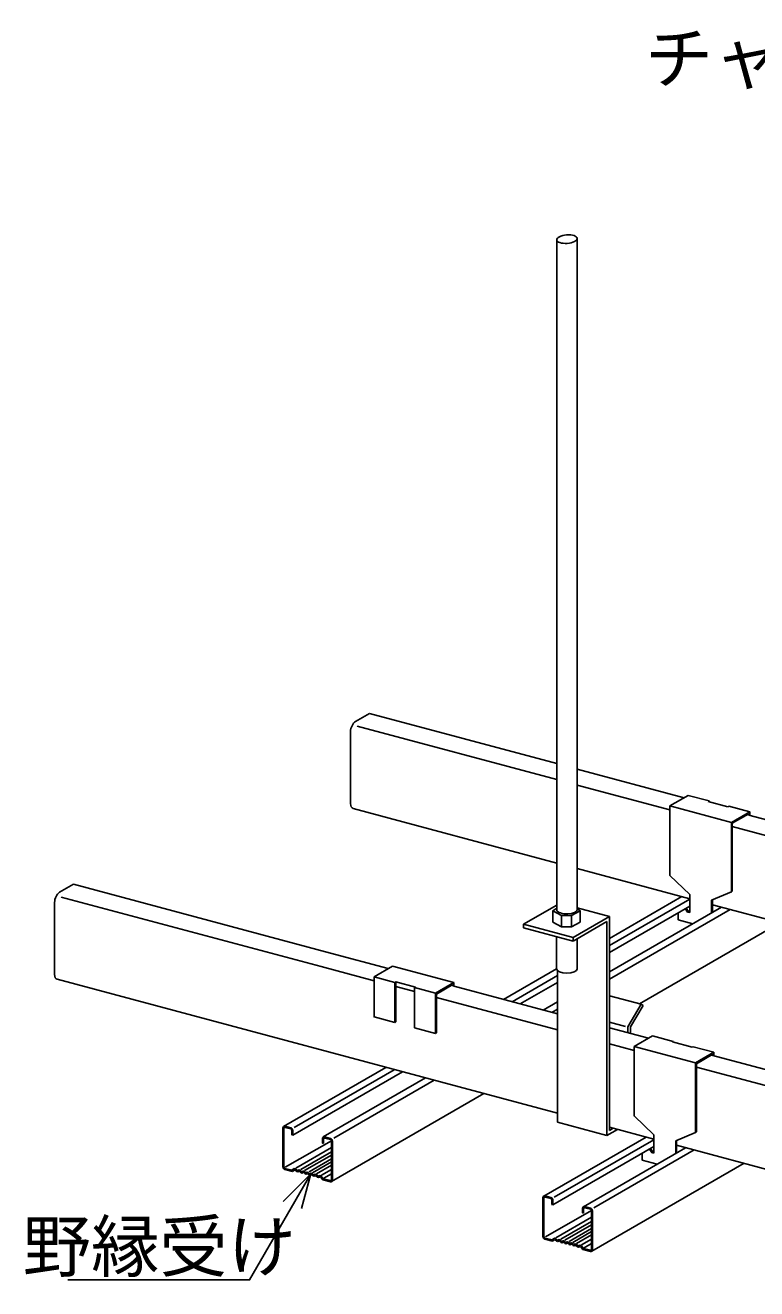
# Model space of a CAD drawing. Units: millimetres, scale not verified. Extents: x -1375 to 1375, y -973 to 950.
# Drawn here: x -295 to 26, y -558 to -3 of the extents above; entities that cross this region are included whole.
import ezdxf
from ezdxf.enums import TextEntityAlignment as Align

# ---------------------------------------------------------------- set-up
doc = ezdxf.new("R2010")
doc.units = ezdxf.units.MM
doc.header["$LTSCALE"] = 10
for name, color, linetype in [('1-1_中線', 7, 'Continuous'), ('1-3_太線２', 3, 'Continuous'), ('1-4_細線', 4, 'Continuous'), ('1-6_文字', 4, 'Continuous'), ('1-9_ハッチ', 4, 'Continuous'), ('1-A_中線', 3, 'Continuous')]:
    doc.layers.add(name, color=color, linetype=linetype)
doc.styles.add('ＭＳ ゴシック', font='')
doc.styles.get('ＭＳ ゴシック').set_extended_font_data('MS Gothic')

msp = doc.modelspace()

# ---------------------------------------------------------------- linework, layer by layer
at = {"layer": '1-1_中線'}
for p, q in [((-149.6, -309.17), (-143.51, -305.65)), ((-61.32, -327.67), (-143.51, -305.65)), ((-151.82, -345.25), (-151.82, -313.65)), ((-5.37, -342.66), (-52.31, -330.09)), ((-61.32, -371.34), (-150.73, -347.38)), ((108.81, -373.26), (22.98, -350.26)), ((-2.92, -386.98), (-52.31, -373.75)), ((-279.51, -384.17), (-273.41, -380.65)), ((-160.68, -410.86), (-273.41, -380.65)), ((-38.19, -404.41), (-6.39, -386.05)), ((-281.73, -420.25), (-281.73, -388.65)), ((-38.19, -410.59), (-2.92, -390.23)), ((-38.19, -419.11), (10.99, -390.71)), ((225.44, -448.17), (7.06, -389.66)), ((36.65, -397.59), (-24.96, -433.15)), ((-135.27, -417.66), (-160.68, -410.86)), ((-84.64, -431.23), (-61.38, -417.8)), ((-61.04, -481.22), (-280.63, -422.38)), ((-61.04, -437.56), (-106.92, -425.26)), ((-77.33, -433.19), (-61.04, -423.78)), ((-67.26, -435.89), (-61.04, -432.3)), ((-21.09, -448.26), (-38.19, -443.68)), ((93.09, -478.85), (6.57, -455.67)), ((-181.18, -486.97), (-136.3, -461.05)), ((-177.18, -490.84), (-128.98, -463.01)), ((-163.79, -491.62), (-118.91, -465.71)), ((-93.25, -472.59), (-160.15, -511.21)), ((-18.64, -492.58), (-38.19, -487.34)), ((-67, -517.56), (-22.11, -491.65)), ((-63, -521.44), (-18.64, -495.82)), ((-49.61, -522.22), (-4.73, -496.31)), ((226.44, -558.25), (-8.67, -495.25)), ((20.93, -503.18), (-45.97, -541.8))]:
    msp.add_line(p, q, dxfattribs=at)
for centre, start_param, end_param in [((-149.6, -312.37), 3.715564, 5.28636), ((-149.6, -343.97), 5.28636, 6.327362), ((-279.51, -387.37), 3.715564, 5.28636), ((-279.51, -418.97), 5.28636, 6.327362)]:
    msp.add_ellipse(centre, major_axis=(-1.2, -3.38), ratio=0.550454, start_param=start_param, end_param=end_param, dxfattribs=at)
at = {"layer": '1-3_太線２'}
for p, q in [((-181.53, -504.68), (-181.53, -487.68)), ((-181.1, -487.79), (-181.1, -504.79)), ((-180.66, -486.91), (-178.05, -487.61)), ((-178.05, -488.11), (-180.66, -487.41)), ((-177.62, -490.72), (-177.62, -488.72)), ((-177.18, -490.84), (-177.62, -490.72)), ((-177.18, -488.84), (-177.18, -490.84)), ((-164.14, -492.33), (-164.14, -494.33)), ((-163.71, -492.45), (-163.71, -494.45)), ((-160.67, -492.27), (-163.28, -491.57)), ((-160.67, -492.77), (-163.28, -492.07)), ((-160.23, -493.38), (-160.23, -510.38)), ((-159.8, -510.5), (-159.8, -493.5)), ((-164.14, -494.33), (-163.71, -494.45)), ((-177.53, -506.25), (-180.66, -505.41)), ((-177.32, -506.81), (-180.66, -505.91)), ((-176.32, -506.07), (-177.32, -506.81)), ((-164.01, -510.37), (-165.01, -509.1)), ((-160.67, -511.26), (-164.01, -510.37)), ((-160.64, -510.77), (-163.8, -509.93)), ((-67.35, -535.27), (-67.35, -518.27)), ((-66.92, -518.39), (-66.92, -535.39)), ((-66.48, -517.5), (-63.87, -518.2)), ((-63.87, -518.7), (-66.48, -518)), ((-63.44, -521.32), (-63.44, -519.32)), ((-63, -521.44), (-63.44, -521.32)), ((-63, -519.44), (-63, -521.44)), ((-49.96, -522.93), (-49.96, -524.93)), ((-49.96, -524.93), (-49.53, -525.05)), ((-49.53, -523.05), (-49.53, -525.05)), ((-46.49, -522.86), (-49.09, -522.16)), ((-46.49, -523.36), (-49.09, -522.66)), ((-46.05, -523.98), (-46.05, -540.98)), ((-45.62, -541.09), (-45.62, -524.09)), ((-63.35, -536.84), (-66.48, -536)), ((-63.13, -537.4), (-66.48, -536.5)), ((-62.13, -536.67), (-63.13, -537.4)), ((-49.83, -540.96), (-50.83, -539.7)), ((-46.49, -541.86), (-49.83, -540.96)), ((-46.45, -541.37), (-49.62, -540.52))]:
    msp.add_line(p, q, dxfattribs=at)
for points in [[(-177.53, -506.25), (-176.53, -505.52), (-176.1, -505.63), (-175.23, -506.36), (-174.36, -506.1), (-173.92, -506.21), (-173.27, -506.89), (-172.62, -506.56), (-172.19, -506.68), (-171.53, -507.35), (-170.88, -507.03), (-170.45, -507.15), (-169.8, -507.82), (-169.14, -507.5), (-168.71, -507.61), (-168.06, -508.29), (-167.4, -507.96), (-166.97, -508.08), (-166.1, -508.81), (-165.23, -508.54), (-164.8, -508.66), (-163.8, -509.93)], [(-165.01, -509.1), (-165.88, -509.37), (-166.32, -509.25), (-167.19, -508.52), (-167.84, -508.84), (-168.27, -508.73), (-168.93, -508.05), (-169.58, -508.38), (-170.01, -508.26), (-170.66, -507.59), (-171.32, -507.91), (-171.75, -507.8), (-172.4, -507.12), (-173.06, -507.45), (-173.49, -507.33), (-174.14, -506.66), (-175.01, -506.92), (-175.45, -506.81), (-176.32, -506.07)], [(-63.35, -536.84), (-62.35, -536.11), (-61.92, -536.23), (-61.05, -536.96), (-60.18, -536.69), (-59.74, -536.81), (-59.09, -537.48), (-58.44, -537.16), (-58.01, -537.27), (-57.35, -537.95), (-56.7, -537.62), (-56.27, -537.74), (-55.61, -538.42), (-54.96, -538.09), (-54.53, -538.21), (-53.88, -538.88), (-53.22, -538.56), (-52.79, -538.67), (-51.92, -539.41), (-51.05, -539.14), (-50.62, -539.25), (-49.62, -540.52)], [(-50.83, -539.7), (-51.7, -539.96), (-52.14, -539.85), (-53.01, -539.11), (-53.66, -539.44), (-54.09, -539.32), (-54.75, -538.65), (-55.4, -538.97), (-55.83, -538.86), (-56.48, -538.18), (-57.14, -538.51), (-57.57, -538.39), (-58.22, -537.72), (-58.87, -538.04), (-59.31, -537.93), (-59.96, -537.25), (-60.83, -537.52), (-61.27, -537.4), (-62.13, -536.67)]]:
    msp.add_lwpolyline(points, dxfattribs=at)
for centre, major_axis, start_param, end_param in [((-180.66, -487.91), (-0.485, 0.96), 5.691408, 7.262205), ((-180.66, -487.91), (0.242, -0.48), 2.549816, 4.120612), ((-178.05, -488.61), (-0.485, 0.96), 4.120612, 5.691408), ((-178.05, -488.61), (0.242, -0.48), 0.97902, 2.549816), ((-163.28, -492.57), (-0.485, 0.96), 5.691408, 7.262205), ((-163.28, -492.57), (0.242, -0.48), 2.549816, 4.120612), ((-160.67, -493.27), (-0.485, 0.96), 4.120612, 5.691408), ((-160.67, -493.27), (0.242, -0.48), 0.97902, 2.549816), ((-180.66, -504.91), (-0.485, 0.96), 0.97902, 2.549816), ((-180.66, -504.91), (0.242, -0.48), 4.120612, 5.691408), ((-160.67, -510.27), (0.242, -0.48), 5.691408, 7.262205), ((-160.67, -510.27), (-0.485, 0.96), 2.549816, 4.120612), ((-66.48, -518.5), (-0.485, 0.96), 5.691408, 7.262205), ((-66.48, -518.5), (0.242, -0.48), 2.549816, 4.120612), ((-63.87, -519.2), (-0.485, 0.96), 4.120612, 5.691408), ((-63.87, -519.2), (0.242, -0.48), 0.97902, 2.549816), ((-49.09, -523.16), (-0.485, 0.96), 5.691408, 7.262205), ((-49.09, -523.16), (0.242, -0.48), 2.549816, 4.120612), ((-46.49, -523.86), (-0.485, 0.96), 4.120612, 5.691408), ((-46.49, -523.86), (0.242, -0.48), 0.97902, 2.549816), ((-66.48, -535.5), (-0.485, 0.96), 0.97902, 2.549816), ((-66.48, -535.5), (0.242, -0.48), 4.120612, 5.691408), ((-46.49, -540.86), (0.242, -0.48), 5.691408, 7.262205), ((-46.49, -540.86), (-0.485, 0.96), 2.549816, 4.120612)]:
    msp.add_ellipse(centre, major_axis=major_axis, ratio=0.751651, start_param=start_param, end_param=end_param, dxfattribs=at)
at = {"layer": '1-4_細線'}
for p, q in [((-148.89, -311.24), (-61.32, -334.7)), ((-52.31, -337.11), (-11.62, -348.02)), ((15.75, -355.35), (102.57, -378.61)), ((-278.79, -386.24), (-164.68, -416.81)), ((-38.19, -407.59), (-2.92, -387.23)), ((-38.19, -422.29), (14.76, -391.72)), ((-164.68, -416.81), (-141.52, -423.02)), ((-80.88, -432.24), (-61.04, -420.78)), ((-131.98, -425.58), (-123.7, -427.79)), ((-114.15, -430.35), (-61.04, -444.58)), ((-63.49, -436.9), (-61.04, -435.48)), ((-38.19, -450.7), (-27.34, -453.61)), ((-176.55, -487.48), (-132.72, -462.17)), ((0.03, -460.95), (86.84, -484.21)), ((-159.17, -492.14), (-115.15, -466.72)), ((-180.46, -504.92), (-160.25, -493.25)), ((-62.37, -518.07), (-18.64, -492.82)), ((-175.88, -505.32), (-160.23, -496.29)), ((-173.71, -505.91), (-160.23, -498.13)), ((-44.99, -522.73), (-0.97, -497.31)), ((-171.97, -506.37), (-160.23, -499.6)), ((-170.02, -506.9), (-160.23, -501.25)), ((-168.5, -507.3), (-160.23, -502.53)), ((-166.76, -507.77), (-160.23, -504)), ((-164.58, -508.35), (-160.23, -505.84)), ((-163.48, -509.75), (-160.23, -507.87)), ((-66.28, -535.52), (-46.07, -523.85)), ((-61.7, -535.92), (-46.05, -526.88)), ((-59.53, -536.5), (-46.05, -528.72)), ((-57.79, -536.97), (-46.05, -530.19)), ((-55.84, -537.49), (-46.05, -531.84)), ((-54.31, -537.9), (-46.05, -533.13)), ((-52.58, -538.37), (-46.05, -534.6)), ((-50.4, -538.95), (-46.05, -536.44)), ((-49.3, -540.34), (-46.05, -538.46))]:
    msp.add_line(p, q, dxfattribs=at)
at = {"layer": '1-6_文字'}
msp.add_line((-169.24, -507.77), (-173.33, -523.05), dxfattribs=at)
msp.add_lwpolyline([(-275.9, -554.39), (-196.15, -554.39), (-169.24, -507.77), (-181.41, -519.94)], dxfattribs=at)
at = {"layer": '1-9_ハッチ', "color": 7}
for p, q in [((-61.32, -97.64), (-61.32, -392.1)), ((-52.31, -391.81), (-52.31, -97.1))]:
    msp.add_line(p, q, dxfattribs=at)
msp.add_ellipse((-56.82, -97.37), major_axis=(4.5, 0.33), ratio=0.410193, dxfattribs=at)
at = {"layer": '1-A_中線'}
for p, q in [((-11.62, -346.27), (-3.55, -341.61)), ((5.58, -344.06), (-3.55, -341.61)), ((5.16, -344.3), (5.58, -344.06)), ((5.16, -344.3), (13.85, -346.63)), ((5.58, -344.06), (5.58, -344.41)), ((13.85, -346.63), (14.27, -346.39)), ((23.4, -348.84), (14.27, -346.39)), ((23.4, -348.84), (23.4, -350.37)), ((15.75, -353.85), (22.98, -349.68)), ((15.75, -353.85), (15.75, -383.75)), ((22.98, -349.68), (22.98, -350.26)), ((-2.92, -393.1), (-2.92, -385.1)), ((6.64, -387.66), (15.33, -383.99)), ((6.64, -393.23), (6.64, -387.66)), ((7.06, -387.49), (7.06, -392.99)), ((-8.05, -396.23), (-8.05, -393.19)), ((-4.88, -391.36), (-3.89, -392.84)), ((-4.47, -391.12), (-3.47, -392.6)), ((-1.57, -397.96), (-8.05, -396.23)), ((-141.52, -421.27), (-133.46, -416.61)), ((-132.39, -423.72), (-141.52, -421.27)), ((-106.51, -423.84), (-133.46, -416.61)), ((-132.39, -423.72), (-132.39, -441.34)), ((-131.98, -423.48), (-131.98, -441.1)), ((-123.7, -426.05), (-123.28, -425.81)), ((-123.7, -426.05), (-114.57, -428.49)), ((-114.57, -428.49), (-106.51, -423.84)), ((-114.15, -428.85), (-106.92, -424.68)), ((-106.92, -424.68), (-106.92, -425.26)), ((-106.51, -423.84), (-106.51, -425.37)), ((-114.57, -428.49), (-114.57, -446.12)), ((-114.15, -428.85), (-114.15, -445.88)), ((-132.39, -441.34), (-131.98, -441.1)), ((-114.57, -446.12), (-114.15, -445.88)), ((-27.34, -451.86), (-19.27, -447.21)), ((-10.15, -449.66), (-19.27, -447.21)), ((-10.56, -449.9), (-10.15, -449.66)), ((-10.56, -449.9), (-1.87, -452.22)), ((-10.15, -449.66), (-10.15, -450.01)), ((-1.87, -452.22), (-1.45, -451.98)), ((7.67, -454.43), (-1.45, -451.98)), ((7.67, -454.43), (7.67, -455.97)), ((0.03, -459.45), (7.26, -455.27)), ((0.03, -459.45), (0.03, -489.35)), ((7.26, -455.27), (7.26, -455.86)), ((-18.64, -498.69), (-18.64, -490.69)), ((-9.08, -493.26), (-0.39, -489.59)), ((-9.08, -498.82), (-9.08, -493.26)), ((-8.67, -493.08), (-8.67, -498.58)), ((-23.77, -501.82), (-23.77, -498.79)), ((-20.6, -496.96), (-19.61, -498.44)), ((-20.19, -496.72), (-19.19, -498.2)), ((-17.29, -503.56), (-23.77, -501.82))]:
    msp.add_line(p, q, dxfattribs=at)
at = {"layer": '1-A_中線', "color": 7}
for p, q in [((-75.86, -398.17), (-61.32, -389.77)), ((-63.02, -392.31), (-61.32, -391.07)), ((-38.19, -394.79), (-52.31, -391.01)), ((-51.09, -397.28), (-51.09, -392.31)), ((-75.86, -398.17), (-54.13, -403.99)), ((-75.86, -398.17), (-75.86, -399.77)), ((-59.24, -399.37), (-54.88, -399.37)), ((-54.88, -399.37), (-51.09, -397.28)), ((-54.13, -403.99), (-38.19, -394.79)), ((-54.13, -405.59), (-39.3, -397.03)), ((-39.3, -397.03), (-39.3, -490.97)), ((-38.19, -394.79), (-38.19, -488.73)), ((-75.86, -399.77), (-54.13, -405.59)), ((-61.38, -403.65), (-61.38, -417.83)), ((-54.13, -403.99), (-54.13, -405.59)), ((-52.31, -417.83), (-52.31, -404.55)), ((-61.04, -418.53), (-61.04, -485.15)), ((-30.04, -443.31), (-24.28, -433.34)), ((-28.93, -443.31), (-23.44, -433.82)), ((-30.04, -443.31), (-30.04, -445.86)), ((-28.93, -446.16), (-28.93, -443.31)), ((-61.04, -485.15), (-39.3, -490.97)), ((-36.55, -487.78), (-38.19, -488.73)), ((-34.66, -488.29), (-39.3, -490.97))]:
    msp.add_line(p, q, dxfattribs=at)
at = {"layer": '1-A_中線', "color": 4}
msp.add_line((-31.09, -443.03), (-38.19, -441.13), dxfattribs=at)
at = {"layer": '1-A_中線'}
for points in [[(-11.62, -346.27), (-11.62, -376.77), (-2.92, -385.1)], [(-11.62, -346.27), (15.33, -353.49), (23.4, -348.84)], [(15.33, -353.49), (15.33, -383.99), (15.75, -383.75)], [(-2.92, -393.1), (-3.89, -392.84), (-3.47, -392.6), (-2.92, -392.75)], [(-141.52, -421.27), (-141.52, -438.9), (-132.39, -441.34)], [(-132.39, -423.72), (-131.98, -423.48), (-123.28, -425.81)], [(-123.7, -426.05), (-123.7, -443.67), (-114.57, -446.12)], [(-27.34, -451.86), (-27.34, -482.36), (-18.64, -490.69)], [(-27.34, -451.86), (-0.39, -459.09), (7.67, -454.43)], [(-0.39, -459.09), (-0.39, -489.59), (0.03, -489.35)], [(-18.64, -498.69), (-19.61, -498.44), (-19.19, -498.2), (-18.64, -498.34)]]:
    msp.add_lwpolyline(points, dxfattribs=at)
at = {"layer": '1-A_中線', "color": 7}
for points in [[(-63.02, -397.28), (-63.02, -392.31), (-59.24, -394.41)], [(-54.88, -399.37), (-54.88, -394.41), (-51.09, -392.31), (-52.31, -391.42)], [(-63.02, -397.28), (-59.24, -399.37), (-59.24, -394.41), (-54.88, -394.41)], [(-23.44, -433.82), (-24.28, -433.34), (-38.19, -429.61)]]:
    msp.add_lwpolyline(points, dxfattribs=at)
for centre, start_param in [((-56.85, -391.79), 0.169876), ((-56.85, -417.81), 0.009069)]:
    msp.add_ellipse(centre, major_axis=(-4.53, 0), ratio=0.41029, start_param=start_param, end_param=3.132524, dxfattribs=at)

# ---------------------------------------------------------------- texts
at = {"layer": '1-6_文字', "style": 'ＭＳ ゴシック'}
for s, p in [('チャンネルホルダー', (-22.54, -35.43)), ('野縁受け', (-295.73, -557.26))]:
    msp.add_text(s, height=21.99, dxfattribs=at).set_placement(p, align=Align.BOTTOM_LEFT)

doc.saveas('drawing.dxf')
